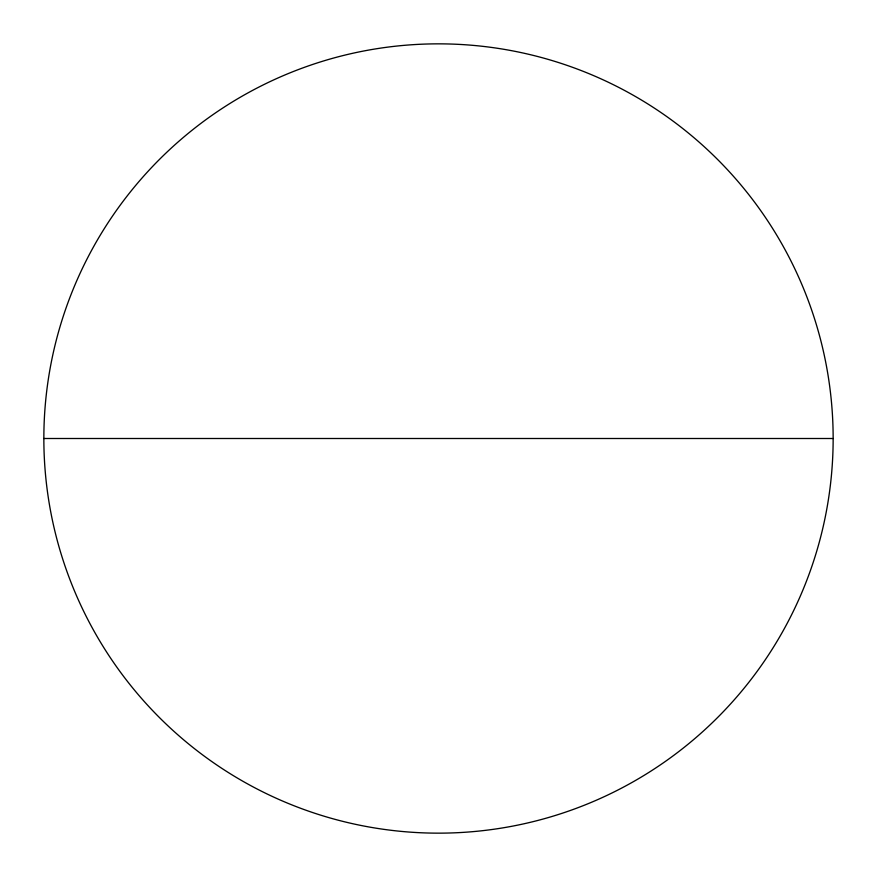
<?xml version="1.0" encoding="UTF-8"?>
<svg xmlns="http://www.w3.org/2000/svg" width="877" height="877" viewBox="0 0 877 877"><rect width="100%" height="100%" fill="white"/><g stroke="black" fill="none" stroke-linecap="round" stroke-linejoin="round"><path stroke-width="1.32" d="M43.85 438.5L833.15 438.5A394.65 394.65 0 0 0 241.175 96.722A394.65 394.65 0 0 0 241.175 780.278A394.65 394.65 0 0 0 833.15 438.5"/></g></svg>
